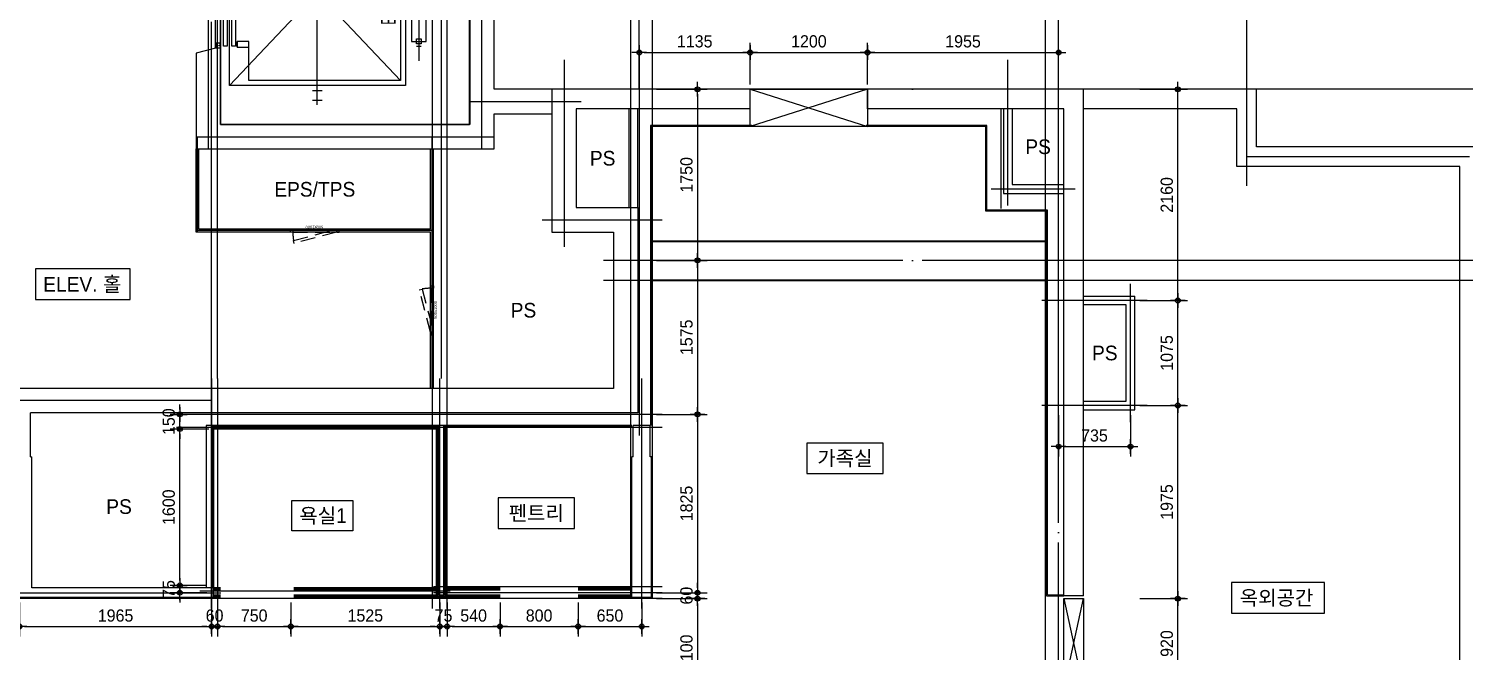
# Model space of a CAD drawing. Header units: millimetres. Extents: x 0 to 92204, y -190080 to 23760.
# Drawn here: x 70105 to 84792, y -147672 to -141303 of the extents above; entities that cross this region are included whole.
import ezdxf
from ezdxf.enums import TextEntityAlignment as Align
from ezdxf.xclip import XClip

# ---------------------------------------------------------------- set-up
doc = ezdxf.new("R2010")
doc.units = ezdxf.units.MM
doc.header["$LTSCALE"] = 100
doc.header["$XCLIPFRAME"] = 0
for name, pattern in [('AUDIT_D_220706163347-0', [0]), ('CEN', [62, 60, -1, 0, -1]), ('HIDDEN', [9.525, 6.35, -3.175]), ('xr-101_102동-2F$0$HID', [2.3, 1.5, -0.8])]:
    doc.linetypes.add(name, pattern=pattern)
doc.layers.get('defpoints').update_dxf_attribs({"color": 139})
for name, color, linetype in [('A-STEEL', 4, 'Continuous'), ('AA-XXXX-DIMS', 7, 'Continuous'), ('AA-XXXX-TEXT#LEV', 3, 'Continuous'), ('CEN_CON', 1, 'CEN'), ('CEN_WALL', 12, 'CEN'), ('CONC', 2, 'Continuous'), ('DIM', 7, 'AUDIT_D_220706163347-0'), ('ELE3_CON', 7, 'Continuous'), ('ELEV-ER', 4, 'Continuous'), ('MC', 135, 'Continuous'), ('ROM', 7, 'AUDIT_D_220706163347-0'), ('WAL', 3, 'Continuous'), ('WAL_DRY', 7, 'Continuous'), ('xr-101_102동-2F$0$AA-DWXM-DOOR(PS점검구)', 4, 'xr-101_102동-2F$0$HID'), ('실명', 3, 'AUDIT_D_220706163347-0'), ('실명박스', 7, 'AUDIT_D_220706163347-0'), ('창호-open', 4, 'Continuous'), ('확장', 8, 'HIDDEN')]:
    doc.layers.add(name, color=color, linetype=linetype)
doc.layers.add('AA-XXXX-MC', color=153, linetype='AUDIT_D_220706163347-0', plot=False)
doc.layers.add('xr-101_102동-2F$0$DEFPOINT', color=231, linetype='Continuous', plot=False)
doc.styles.add('HAUD01', font='Dotum.ttf')
doc.styles.add('xr-101_102동-2F$0$HAUD01', font='Dotum.ttf')
doc.styles.add('돋움', font='Dotum.ttf')
doc.styles.add('맑은고딕', font='malgun.ttf', dxfattribs={"width": 0.9})
doc.dimstyles.new('내부100', dxfattribs={"dimscale": 50, "dimtxt": 2.5, "dimasz": 1, "dimexe": 2, "dimexo": 1, "dimgap": 1, "dimtad": 1, "dimdec": 0, "dimzin": 0, "dimdsep": 46, "dimtxsty": '돋움', "dimblk1": 'DIMDOT', "dimblk2": 'DIMDOT', "dimsah": 1, "dimcen": 0.09, "dimdle": 2, "dimclrd": 7, "dimclre": 7, "dimclrt": 3, "dimadec": 0, "dimazin": 0, "dimtfac": 1, "dimtdec": 0, "dimtix": 1, "dimtmove": 2, "dimatfit": 3, "dimldrblk": 'DIMDOT', "dimfxl": 1, "dimtolj": 1, "dimtzin": 0, "dimarcsym": 0})

# ---------------------------------------------------------------- blocks, each defined once
blk = doc.blocks.new('ELE_17(비진입)')
at = {"layer": 'CONC', "extrusion": (0, 0, -1)}
for p, q in [((-570, -992), (-570, -1042)), ((570, -992), (570, -1042))]:
    blk.add_line(p, q, dxfattribs=at)
at = {"layer": 'defpoints'}
blk.add_lwpolyline([(-1350, 1558), (1350, 1558), (1350, -992), (-1350, -992)], close=True, dxfattribs=at)
at = {"layer": 'ELEV-ER', "color": 1, "extrusion": (0, 0, -1)}
for p, q in [((0, 1230), (0, -1227)), ((700, 1039), (-700, 1039)), ((-1150, 0), (1150, 0))]:
    blk.add_line(p, q, dxfattribs=at)
at = {"layer": 'ELEV-ER', "extrusion": (0, 0, -1)}
for p, q in [((-550, 1014), (-550, 1064)), ((-550, 1014), (-550, 1064)), ((-475, 1064), (-525, 1064)), ((-525, 1064), (-525, 1014)), ((-475, 1064), (-525, 1064)), ((-525, 1064), (-525, 1014)), ((-500, 964), (-500, 1114)), ((-500, 1114), (500, 1114)), ((-475, 1014), (-475, 1064)), ((-475, 1014), (-475, 1064)), ((475, 1014), (475, 1064)), ((475, 1064), (525, 1064)), ((500, 1114), (500, 964)), ((525, 1064), (525, 1014)), ((550, 1014), (550, 1064)), ((-525, 1014), (-475, 1014)), ((-525, 1014), (-475, 1014)), ((500, 964), (-500, 964)), ((525, 1014), (475, 1014)), ((-950, -899), (900, 851)), ((950, -899), (-900, 851)), ((-1105, 50), (-1105, -50)), ((-1005, 50), (-1005, -50)), ((1005, 50), (1005, -50)), ((1105, 50), (1105, -50)), ((-560, -819), (-560, -699)), ((-500, -699), (-500, -819)), ((500, -819), (500, -699)), ((560, -699), (560, -819)), ((-500, -819), (-560, -819)), ((-560, -819), (-500, -819)), ((560, -819), (500, -819)), ((-570, -992), (-545, -992)), ((-515, -992), (515, -992)), ((545, -992), (570, -992)), ((-570, -1042), (-555, -1042)), ((-515, -1042), (515, -1042)), ((555, -1042), (570, -1042))]:
    blk.add_line(p, q, dxfattribs=at)
for points in [[(950, 901), (950, -899), (-950, -899), (-950, 901)], [(542, -995), (518, -995), (518, -1039), (542, -1039), (542, -1027), (545, -1027), (545, -1042), (515, -1042), (515, -992), (545, -992), (545, -1007), (542, -1007)], [(-542, -995), (-518, -995), (-518, -1039), (-542, -1039), (-542, -1027), (-545, -1027), (-545, -1042), (-515, -1042), (-515, -992), (-545, -992), (-545, -1007), (-542, -1007)]]:
    blk.add_lwpolyline(points, close=True, dxfattribs=at)
blk.add_lwpolyline([(-500, -699), (-900, -699), (-900, 851), (900, 851), (900, -699), (500, -699)], dxfattribs=at)
at = {"layer": 'ELEV-ER'}
for points in [[(-550, -876), (550, -876), (550, -836), (-550, -836)], [(-550, -961), (550, -961), (550, -921), (-550, -921)], [(-555, -1042), (-545, -1042), (-545, -1032), (-555, -1032)], [(555, -1042), (545, -1042), (545, -1032), (555, -1032)]]:
    blk.add_lwpolyline(points, close=True, dxfattribs=at)
at = {"layer": 'defpoints', "extrusion": (0, 0, -1), "style": '맑은고딕', "text_generation_flag": 2, "width": 0.6}
blk.add_text('ELEV-18인승', height=150, dxfattribs=at).set_placement((0, 801), align=Align.TOP_CENTER)
blk = doc.blocks.new('A$C38A1636F')
at = {"layer": 'xr-101_102동-2F$0$AA-DWXM-DOOR(PS점검구)'}
for p, q in [((225, 0), (-225, 0)), ((-225, -30), (225, -30))]:
    blk.add_line(p, q, dxfattribs=at)
for points in [[(-250, 0), (-225, 0), (-225, -30), (-250, -30)], [(250, 0), (225, 0), (225, -30), (250, -30)], [(-210, -146), (-217, -117), (217, -1), (225, -30)]]:
    blk.add_lwpolyline(points, close=True, dxfattribs=at)
blk.add_arc((385, -21), 610, 180.8182, 189.0705, dxfattribs=at)
at = {"layer": 'xr-101_102동-2F$0$DEFPOINT', "style": 'xr-101_102동-2F$0$HAUD01'}
blk.add_text('500x1000', height=30, rotation=180, dxfattribs=at).set_placement((-3, 19), align=Align.MIDDLE_CENTER)
blk = doc.blocks.new('CO-106-MF', base_point=(321578, -11663))
at = {"layer": 'A-STEEL'}
for p, q in [((358718, -10063), (358718, -9213)), ((358748, -10033), (358748, -9213)), ((361118, -10033), (361118, -9213)), ((361148, -11663), (361148, -9213)), ((361118, -10063), (358718, -10063)), ((361118, -10033), (358748, -10033)), ((361118, -11663), (361118, -10063))]:
    blk.add_line(p, q, dxfattribs=at)
at = {"layer": 'CEN_CON'}
for p, q in [((358843, -6013), (358843, -9213)), ((361643, -9213), (361643, -6013)), ((361518, -8728), (362658, -8728)), ((358718, -9088), (361768, -9088)), ((358733, -10063), (358733, -9088)), ((361133, -11663), (361133, -9088)), ((361148, -10048), (358718, -10048))]:
    blk.add_line(p, q, dxfattribs=at)
at = {"layer": 'CONC'}
for p, q in [((361768, -8603), (361768, -6013)), ((361518, -6263), (361518, -8963)), ((358918, -8183), (358718, -8233)), ((358968, -8963), (358968, -8183)), ((358718, -8233), (358718, -9213)), ((362358, -8603), (361768, -8603)), ((361768, -9213), (361768, -8853)), ((361768, -8853), (362358, -8853)), ((361518, -8963), (358968, -8963)), ((358718, -9213), (361768, -9213))]:
    blk.add_line(p, q, dxfattribs=at)
at = {"xscale": -1, "rotation": 270}
blk.add_blockref('ELE_17(비진입)', (359959, -7613), dxfattribs=at)
at = {"layer": 'AA-XXXX-TEXT#LEV'}
blk.add_blockref('A$C38A1636F', (359933, -10033), dxfattribs=at)
at = {"layer": 'AA-XXXX-TEXT#LEV', "rotation": 270}
blk.add_blockref('A$C38A1636F', (361148, -10863), dxfattribs=at)
blk = doc.blocks.new('U-131A(확장)2', base_point=(284085, -82263))
at = {"layer": 'CEN_CON'}
for p, q in [((304590, -71628), (304590, -73538)), ((305360, -71628), (305360, -75471)), ((309130, -73118), (309130, -71628)), ((309650, -82563), (309650, -71628)), ((311575, -72916), (311575, -71628)), ((314255, -71928), (304365, -71928)), ((313855, -72618), (311575, -72618)), ((309820, -72948), (308960, -72948)), ((304365, -73263), (305595, -73263)), ((310385, -75333), (310385, -73918)), ((310555, -74088), (309480, -74088)), ((305385, -77238), (305385, -74888)), ((300975, -75113), (299020, -75113)), ((310555, -75163), (309480, -75163)), ((305595, -75253), (300625, -75253))]:
    blk.add_line(p, q, dxfattribs=at)
at = {"layer": 'CEN_WALL'}
for p, q in [((314255, -73678), (304995, -73678)), ((300985, -74888), (300985, -77238)), ((303320, -77238), (303320, -74888)), ((299020, -77078), (301078, -77078)), ((303424, -77063), (300865, -77063)), ((305595, -77078), (303255, -77078))]:
    blk.add_line(p, q, dxfattribs=at)
at = {"layer": 'CONC'}
for p, q in [((304465, -71928), (304465, -73388)), ((306495, -71928), (304465, -71928)), ((306495, -72128), (306495, -71928)), ((309905, -71928), (307695, -71928)), ((307695, -72128), (307695, -71928)), ((309905, -77108), (309905, -71928)), ((306495, -72128), (304715, -72128)), ((304715, -72128), (304715, -73138)), ((309705, -72128), (307695, -72128)), ((309705, -77108), (309705, -72128)), ((304715, -73138), (305345, -73138)), ((305345, -73138), (305345, -75238)), ((304465, -73388), (305095, -73388)), ((305095, -73388), (305095, -74988)), ((305095, -74988), (299020, -74988)), ((305345, -75238), (299132, -75238)), ((299132, -75688), (299132, -75238)), ((305298, -75688), (305298, -75368)), ((305472, -75368), (305298, -75368)), ((305472, -75688), (305472, -75368)), ((299132, -75688), (299145, -75688)), ((299145, -77028), (299145, -75688)), ((305285, -77128), (305285, -75688)), ((305298, -75688), (305285, -75688)), ((305485, -75688), (305472, -75688)), ((305485, -77128), (305485, -75688)), ((301005, -77028), (299145, -77028)), ((301005, -77128), (301005, -77028)), ((299145, -77128), (299020, -77128)), ((301005, -77128), (299145, -77128)), ((305485, -77128), (305285, -77128)), ((309905, -77108), (309705, -77108))]:
    blk.add_line(p, q, dxfattribs=at)
at = {"layer": 'ELE3_CON'}
for p, q in [((306495, -71928), (307695, -71928)), ((311675, -71928), (309905, -71928)), ((311675, -72518), (311675, -71928)), ((311475, -72128), (309905, -72128)), ((311475, -72718), (311475, -72128)), ((313955, -72518), (311675, -72518)), ((313755, -72718), (311475, -72718)), ((313755, -82063), (313755, -72718))]:
    blk.add_line(p, q, dxfattribs=at)
at = {"layer": 'MC'}
for p, q in [((305495, -77138), (305495, -71628)), ((309515, -82563), (309515, -71628)), ((309060, -72128), (309060, -73148)), ((314255, -73883), (304995, -73883)), ((301045, -74888), (301045, -77238)), ((303245, -77238), (303245, -74888)), ((303395, -77238), (303395, -74888)), ((305275, -77138), (305275, -74888)), ((305595, -75388), (300625, -75388)), ((305595, -77018), (303255, -77018)), ((305595, -77138), (299020, -77138))]:
    blk.add_line(p, q, dxfattribs=at)
at = {"layer": 'WAL'}
for p, q in [((305255, -73138), (305255, -72128)), ((305345, -73138), (305345, -72128)), ((309085, -72128), (309085, -72993)), ((309175, -72128), (309175, -72903)), ((309085, -72993), (309705, -72993)), ((309175, -72903), (309705, -72903)), ((309905, -74043), (310430, -74043)), ((310340, -74133), (309905, -74133)), ((310340, -75118), (310340, -74133)), ((310430, -75208), (310430, -74043)), ((309905, -75118), (310340, -75118)), ((309905, -75208), (310430, -75208))]:
    blk.add_line(p, q, dxfattribs=at)
at = {"layer": 'WAL_DRY'}
for p, q in [((305475, -72298), (305475, -75368)), ((306510, -72298), (305475, -72298)), ((306510, -72308), (305485, -72308)), ((305485, -72308), (305485, -75368)), ((308915, -72298), (307680, -72298)), ((308905, -72308), (307680, -72308)), ((308905, -73173), (308905, -72308)), ((308915, -73163), (308915, -72298)), ((309525, -73173), (308905, -73173)), ((309535, -73163), (308915, -73163)), ((309525, -77108), (309525, -73173)), ((309535, -77098), (309535, -73163)), ((301005, -75368), (300930, -75368)), ((300930, -75368), (300930, -77028)), ((300980, -75368), (300980, -77028)), ((300993, -75368), (300993, -77028)), ((305285, -75368), (301005, -75368)), ((301005, -75368), (301005, -77028)), ((303285, -75378), (301005, -75378)), ((303285, -75391), (301005, -75391)), ((303285, -75403), (301005, -75403)), ((303285, -75378), (302475, -75378)), ((303285, -77128), (303285, -75368)), ((303298, -77116), (303298, -75368)), ((303310, -77103), (303310, -75368)), ((303360, -77103), (303360, -75368)), ((303373, -77116), (303373, -75368)), ((303385, -77128), (303385, -75368)), ((305285, -75378), (303385, -75378)), ((301075, -77028), (301005, -77028)), ((301075, -77041), (301005, -77041)), ((301075, -77053), (301005, -77053)), ((301075, -77103), (301005, -77103)), ((303285, -77028), (301825, -77028)), ((303285, -77041), (301825, -77041)), ((303285, -77053), (301825, -77053)), ((303285, -77103), (301825, -77103)), ((303360, -77103), (303310, -77103)), ((303935, -77028), (303385, -77028)), ((303935, -77041), (303385, -77041)), ((303935, -77053), (303385, -77053)), ((303935, -77103), (303385, -77103)), ((305285, -77028), (304735, -77028)), ((305285, -77041), (304735, -77041)), ((305285, -77053), (304735, -77053)), ((305285, -77103), (304735, -77103)), ((309535, -77098), (309705, -77098)), ((301075, -77116), (301005, -77116)), ((301075, -77128), (301005, -77128)), ((303285, -77116), (301825, -77116)), ((303285, -77128), (301825, -77128)), ((303385, -77128), (303285, -77128)), ((303373, -77116), (303298, -77116)), ((303935, -77116), (303385, -77116)), ((303935, -77128), (303385, -77128)), ((305285, -77116), (304735, -77116)), ((305285, -77128), (304735, -77128)), ((309525, -77108), (309705, -77108))]:
    blk.add_line(p, q, dxfattribs=at)
at = {"layer": '확장', "ltscale": 0.5, "const_width": 20, "flags": 128}
for points in [[(309515, -73483), (305485, -73483)], [(309515, -73883), (305485, -73883)]]:
    blk.add_lwpolyline(points, dxfattribs=at)
blk = doc.blocks.new('DIMDOT')
at = {"layer": 'AA-XXXX-DIMS'}
for p, q in [((-1.5, 0), (1.5, 0)), ((0, -1.5), (0, 1.5))]:
    blk.add_line(p, q, dxfattribs=at)
for radius in [0.5, 0.25]:
    blk.add_circle((0, 0), radius, dxfattribs=at)
blk = doc.blocks.new('*D1843')
at = {"layer": 'defpoints', "color": 0, "transparency": 16777216}
for p in [(70012, -147123), (71977, -147123), (71977, -147419)]:
    blk.add_point(p, dxfattribs=at)
at = {"layer": 'DIM', "color": 7, "lineweight": -2, "transparency": 16777216}
for p, q in [((70012, -147173), (70012, -147519)), ((71977, -147173), (71977, -147519)), ((70062, -147419), (71927, -147419))]:
    blk.add_line(p, q, dxfattribs=at)
at = {"layer": 'DIM', "color": 7, "lineweight": -2, "transparency": 16777216, "xscale": 50, "yscale": 50, "zscale": 50, "rotation": 180}
blk.add_blockref('DIMDOT', (70012, -147419), dxfattribs=at)
at = {"layer": 'DIM', "color": 7, "lineweight": -2, "transparency": 16777216, "xscale": 50, "yscale": 50, "zscale": 50}
blk.add_blockref('DIMDOT', (71977, -147419), dxfattribs=at)
at = {"layer": 'DIM', "color": 3, "transparency": 16777216, "insert": (70994, -147307), "char_height": 125, "attachment_point": 5, "style": '돋움'}
blk.add_mtext('\\A1;1965', dxfattribs=at)
blk = doc.blocks.new('*D1844')
at = {"layer": 'defpoints', "color": 0, "transparency": 16777216}
for p in [(71977, -147123), (72037, -147123), (72037, -147419)]:
    blk.add_point(p, dxfattribs=at)
at = {"layer": 'DIM', "color": 7, "lineweight": -2, "transparency": 16777216}
for p, q in [((71977, -147173), (71977, -147519)), ((72037, -147173), (72037, -147519)), ((71927, -147419), (71877, -147419)), ((71977, -147419), (72037, -147419)), ((72087, -147419), (72137, -147419))]:
    blk.add_line(p, q, dxfattribs=at)
at = {"layer": 'DIM', "color": 7, "lineweight": -2, "transparency": 16777216, "xscale": 50, "yscale": 50, "zscale": 50}
blk.add_blockref('DIMDOT', (71977, -147419), dxfattribs=at)
at = {"layer": 'DIM', "color": 7, "lineweight": -2, "transparency": 16777216, "xscale": 50, "yscale": 50, "zscale": 50, "rotation": 180}
blk.add_blockref('DIMDOT', (72037, -147419), dxfattribs=at)
at = {"layer": 'DIM', "color": 3, "transparency": 16777216, "insert": (72007, -147307), "char_height": 125, "attachment_point": 5, "style": '돋움'}
blk.add_mtext('\\A1;60', dxfattribs=at)
blk = doc.blocks.new('*D1845')
at = {"layer": 'defpoints', "color": 0, "transparency": 16777216}
for p in [(72037, -147123), (72787, -147123), (72787, -147419)]:
    blk.add_point(p, dxfattribs=at)
at = {"layer": 'DIM', "color": 7, "lineweight": -2, "transparency": 16777216}
for p, q in [((72037, -147173), (72037, -147519)), ((72787, -147173), (72787, -147519)), ((72087, -147419), (72737, -147419))]:
    blk.add_line(p, q, dxfattribs=at)
at = {"layer": 'DIM', "color": 7, "lineweight": -2, "transparency": 16777216, "xscale": 50, "yscale": 50, "zscale": 50, "rotation": 180}
blk.add_blockref('DIMDOT', (72037, -147419), dxfattribs=at)
at = {"layer": 'DIM', "color": 7, "lineweight": -2, "transparency": 16777216, "xscale": 50, "yscale": 50, "zscale": 50}
blk.add_blockref('DIMDOT', (72787, -147419), dxfattribs=at)
at = {"layer": 'DIM', "color": 3, "transparency": 16777216, "insert": (72412, -147307), "char_height": 125, "attachment_point": 5, "style": '돋움'}
blk.add_mtext('\\A1;750', dxfattribs=at)
blk = doc.blocks.new('*D1846')
at = {"layer": 'defpoints', "color": 0, "transparency": 16777216}
for p in [(72787, -147123), (74312, -147123), (74312, -147419)]:
    blk.add_point(p, dxfattribs=at)
at = {"layer": 'DIM', "color": 7, "lineweight": -2, "transparency": 16777216}
for p, q in [((72787, -147173), (72787, -147519)), ((74312, -147173), (74312, -147519)), ((72837, -147419), (74262, -147419))]:
    blk.add_line(p, q, dxfattribs=at)
at = {"layer": 'DIM', "color": 7, "lineweight": -2, "transparency": 16777216, "xscale": 50, "yscale": 50, "zscale": 50, "rotation": 180}
blk.add_blockref('DIMDOT', (72787, -147419), dxfattribs=at)
at = {"layer": 'DIM', "color": 7, "lineweight": -2, "transparency": 16777216, "xscale": 50, "yscale": 50, "zscale": 50}
blk.add_blockref('DIMDOT', (74312, -147419), dxfattribs=at)
at = {"layer": 'DIM', "color": 3, "transparency": 16777216, "insert": (73549, -147307), "char_height": 125, "attachment_point": 5, "style": '돋움'}
blk.add_mtext('\\A1;1525', dxfattribs=at)
blk = doc.blocks.new('*D1847')
at = {"layer": 'defpoints', "color": 0, "transparency": 16777216}
for p in [(74312, -147123), (74387, -147123), (74387, -147419)]:
    blk.add_point(p, dxfattribs=at)
at = {"layer": 'DIM', "color": 7, "lineweight": -2, "transparency": 16777216}
for p, q in [((74312, -147173), (74312, -147519)), ((74387, -147173), (74387, -147519)), ((74262, -147419), (74212, -147419)), ((74312, -147419), (74387, -147419)), ((74437, -147419), (74487, -147419))]:
    blk.add_line(p, q, dxfattribs=at)
at = {"layer": 'DIM', "color": 7, "lineweight": -2, "transparency": 16777216, "xscale": 50, "yscale": 50, "zscale": 50}
blk.add_blockref('DIMDOT', (74312, -147419), dxfattribs=at)
at = {"layer": 'DIM', "color": 7, "lineweight": -2, "transparency": 16777216, "xscale": 50, "yscale": 50, "zscale": 50, "rotation": 180}
blk.add_blockref('DIMDOT', (74387, -147419), dxfattribs=at)
at = {"layer": 'DIM', "color": 3, "transparency": 16777216, "insert": (74349, -147307), "char_height": 125, "attachment_point": 5, "style": '돋움'}
blk.add_mtext('\\A1;75', dxfattribs=at)
blk = doc.blocks.new('*D1848')
at = {"layer": 'defpoints', "color": 0, "transparency": 16777216}
for p in [(74387, -147123), (74927, -147123), (74927, -147419)]:
    blk.add_point(p, dxfattribs=at)
at = {"layer": 'DIM', "color": 7, "lineweight": -2, "transparency": 16777216}
for p, q in [((74387, -147173), (74387, -147519)), ((74927, -147173), (74927, -147519)), ((74437, -147419), (74877, -147419))]:
    blk.add_line(p, q, dxfattribs=at)
at = {"layer": 'DIM', "color": 7, "lineweight": -2, "transparency": 16777216, "xscale": 50, "yscale": 50, "zscale": 50, "rotation": 180}
blk.add_blockref('DIMDOT', (74387, -147419), dxfattribs=at)
at = {"layer": 'DIM', "color": 7, "lineweight": -2, "transparency": 16777216, "xscale": 50, "yscale": 50, "zscale": 50}
blk.add_blockref('DIMDOT', (74927, -147419), dxfattribs=at)
at = {"layer": 'DIM', "color": 3, "transparency": 16777216, "insert": (74657, -147307), "char_height": 125, "attachment_point": 5, "style": '돋움'}
blk.add_mtext('\\A1;540', dxfattribs=at)
blk = doc.blocks.new('*D1849')
at = {"layer": 'defpoints', "color": 0, "transparency": 16777216}
for p in [(74927, -147123), (75727, -147123), (75727, -147419)]:
    blk.add_point(p, dxfattribs=at)
at = {"layer": 'DIM', "color": 7, "lineweight": -2, "transparency": 16777216}
for p, q in [((74927, -147173), (74927, -147519)), ((75727, -147173), (75727, -147519)), ((74977, -147419), (75677, -147419))]:
    blk.add_line(p, q, dxfattribs=at)
at = {"layer": 'DIM', "color": 7, "lineweight": -2, "transparency": 16777216, "xscale": 50, "yscale": 50, "zscale": 50, "rotation": 180}
blk.add_blockref('DIMDOT', (74927, -147419), dxfattribs=at)
at = {"layer": 'DIM', "color": 7, "lineweight": -2, "transparency": 16777216, "xscale": 50, "yscale": 50, "zscale": 50}
blk.add_blockref('DIMDOT', (75727, -147419), dxfattribs=at)
at = {"layer": 'DIM', "color": 3, "transparency": 16777216, "insert": (75327, -147307), "char_height": 125, "attachment_point": 5, "style": '돋움'}
blk.add_mtext('\\A1;800', dxfattribs=at)
blk = doc.blocks.new('*D1850')
at = {"layer": 'defpoints', "color": 0, "transparency": 16777216}
for p in [(75727, -147123), (76377, -147123), (76377, -147419)]:
    blk.add_point(p, dxfattribs=at)
at = {"layer": 'DIM', "color": 7, "lineweight": -2, "transparency": 16777216}
for p, q in [((75727, -147173), (75727, -147519)), ((76377, -147173), (76377, -147519)), ((75777, -147419), (76327, -147419))]:
    blk.add_line(p, q, dxfattribs=at)
at = {"layer": 'DIM', "color": 7, "lineweight": -2, "transparency": 16777216, "xscale": 50, "yscale": 50, "zscale": 50, "rotation": 180}
blk.add_blockref('DIMDOT', (75727, -147419), dxfattribs=at)
at = {"layer": 'DIM', "color": 7, "lineweight": -2, "transparency": 16777216, "xscale": 50, "yscale": 50, "zscale": 50}
blk.add_blockref('DIMDOT', (76377, -147419), dxfattribs=at)
at = {"layer": 'DIM', "color": 3, "transparency": 16777216, "insert": (76052, -147307), "char_height": 125, "attachment_point": 5, "style": '돋움'}
blk.add_mtext('\\A1;650', dxfattribs=at)
blk = doc.blocks.new('*D1897')
at = {"layer": 'defpoints', "color": 0, "transparency": 16777216}
for p in [(71651, -146998), (71977, -146998), (71977, -147073)]:
    blk.add_point(p, dxfattribs=at)
at = {"layer": 'DIM', "color": 7, "lineweight": -2, "transparency": 16777216}
for p, q in [((71927, -146998), (71551, -146998)), ((71651, -146948), (71651, -146898)), ((71651, -147073), (71651, -146998)), ((71927, -147073), (71551, -147073)), ((71651, -147123), (71651, -147173))]:
    blk.add_line(p, q, dxfattribs=at)
at = {"layer": 'DIM', "color": 7, "lineweight": -2, "transparency": 16777216, "xscale": 50, "yscale": 50, "zscale": 50}
for p, rotation in [((71651, -146998), 270), ((71651, -147073), 90)]:
    blk.add_blockref('DIMDOT', p, dxfattribs=dict(at, rotation=rotation))
at = {"layer": 'DIM', "color": 3, "transparency": 16777216, "insert": (71538, -147035), "char_height": 125, "attachment_point": 5, "rotation": 90, "style": '돋움'}
blk.add_mtext('\\A1;75', dxfattribs=at)
blk = doc.blocks.new('*D1774')
at = {"layer": 'defpoints', "color": 0, "transparency": 16777216}
for p in [(71651, -145398), (71997, -145398), (71977, -146998)]:
    blk.add_point(p, dxfattribs=at)
at = {"layer": 'DIM', "color": 7, "lineweight": -2, "transparency": 16777216}
for p, q in [((71947, -145398), (71551, -145398)), ((71651, -146948), (71651, -145448)), ((71927, -146998), (71551, -146998))]:
    blk.add_line(p, q, dxfattribs=at)
at = {"layer": 'DIM', "color": 7, "lineweight": -2, "transparency": 16777216, "xscale": 50, "yscale": 50, "zscale": 50}
for p, rotation in [((71651, -145398), 90), ((71651, -146998), 270)]:
    blk.add_blockref('DIMDOT', p, dxfattribs=dict(at, rotation=rotation))
at = {"layer": 'DIM', "color": 3, "transparency": 16777216, "insert": (71538, -146198), "char_height": 125, "attachment_point": 5, "rotation": 90, "style": '돋움'}
blk.add_mtext('\\A1;1600', dxfattribs=at)
blk = doc.blocks.new('*D1775')
at = {"layer": 'defpoints', "color": 0, "transparency": 16777216}
for p in [(71651, -145248), (71997, -145248), (71997, -145398)]:
    blk.add_point(p, dxfattribs=at)
at = {"layer": 'DIM', "color": 7, "lineweight": -2, "transparency": 16777216}
for p, q in [((71947, -145248), (71551, -145248)), ((71651, -145198), (71651, -145148)), ((71651, -145398), (71651, -145248)), ((71947, -145398), (71551, -145398)), ((71651, -145448), (71651, -145498))]:
    blk.add_line(p, q, dxfattribs=at)
at = {"layer": 'DIM', "color": 7, "lineweight": -2, "transparency": 16777216, "xscale": 50, "yscale": 50, "zscale": 50}
for p, rotation in [((71651, -145248), 270), ((71651, -145398), 90)]:
    blk.add_blockref('DIMDOT', p, dxfattribs=dict(at, rotation=rotation))
at = {"layer": 'DIM', "color": 3, "transparency": 16777216, "insert": (71538, -145323), "char_height": 125, "attachment_point": 5, "rotation": 90, "style": '돋움'}
blk.add_mtext('\\A1;150', dxfattribs=at)
blk = doc.blocks.new('*D1782')
at = {"layer": 'defpoints', "color": 0, "transparency": 16777216}
for p in [(76477, -143673), (76477, -145248), (76947, -145248)]:
    blk.add_point(p, dxfattribs=at)
at = {"layer": 'DIM', "color": 7, "lineweight": -2, "transparency": 16777216}
for p, q in [((76527, -143673), (77047, -143673)), ((76947, -143723), (76947, -145198)), ((76527, -145248), (77047, -145248))]:
    blk.add_line(p, q, dxfattribs=at)
at = {"layer": 'DIM', "color": 7, "lineweight": -2, "transparency": 16777216, "xscale": 50, "yscale": 50, "zscale": 50}
for p, rotation in [((76947, -143673), 90), ((76947, -145248), 270)]:
    blk.add_blockref('DIMDOT', p, dxfattribs=dict(at, rotation=rotation))
at = {"layer": 'DIM', "color": 3, "transparency": 16777216, "insert": (76835, -144460), "char_height": 125, "attachment_point": 5, "rotation": 90, "style": '돋움'}
blk.add_mtext('\\A1;1575', dxfattribs=at)
blk = doc.blocks.new('*D1783')
at = {"layer": 'defpoints', "color": 0, "transparency": 16777216}
for p in [(76477, -145248), (76477, -147073), (76947, -147073)]:
    blk.add_point(p, dxfattribs=at)
at = {"layer": 'DIM', "color": 7, "lineweight": -2, "transparency": 16777216}
for p, q in [((76527, -145248), (77047, -145248)), ((76947, -145298), (76947, -147023)), ((76527, -147073), (77047, -147073))]:
    blk.add_line(p, q, dxfattribs=at)
at = {"layer": 'DIM', "color": 7, "lineweight": -2, "transparency": 16777216, "xscale": 50, "yscale": 50, "zscale": 50}
for p, rotation in [((76947, -145248), 90), ((76947, -147073), 270)]:
    blk.add_blockref('DIMDOT', p, dxfattribs=dict(at, rotation=rotation))
at = {"layer": 'DIM', "color": 3, "transparency": 16777216, "insert": (76835, -146160), "char_height": 125, "attachment_point": 5, "rotation": 90, "style": '돋움'}
blk.add_mtext('\\A1;1825', dxfattribs=at)
blk = doc.blocks.new('*D1784')
at = {"layer": 'defpoints', "color": 0, "transparency": 16777216}
for p in [(76477, -147073), (76477, -147133), (76947, -147133)]:
    blk.add_point(p, dxfattribs=at)
at = {"layer": 'DIM', "color": 7, "lineweight": -2, "transparency": 16777216}
for p, q in [((76947, -147023), (76947, -146973)), ((76527, -147073), (77047, -147073)), ((76527, -147133), (77047, -147133)), ((76947, -147073), (76947, -147133)), ((76947, -147183), (76947, -147233))]:
    blk.add_line(p, q, dxfattribs=at)
at = {"layer": 'DIM', "color": 7, "lineweight": -2, "transparency": 16777216, "xscale": 50, "yscale": 50, "zscale": 50}
for p, rotation in [((76947, -147073), 270), ((76947, -147133), 90)]:
    blk.add_blockref('DIMDOT', p, dxfattribs=dict(at, rotation=rotation))
at = {"layer": 'DIM', "color": 3, "transparency": 16777216, "insert": (76835, -147103), "char_height": 125, "attachment_point": 5, "rotation": 90, "style": '돋움'}
blk.add_mtext('\\A1;60', dxfattribs=at)
blk = doc.blocks.new('*D1785')
at = {"layer": 'defpoints', "color": 0, "transparency": 16777216}
for p in [(76477, -147133), (76477, -148233), (76947, -148233)]:
    blk.add_point(p, dxfattribs=at)
at = {"layer": 'DIM', "color": 7, "lineweight": -2, "transparency": 16777216}
for p, q in [((76527, -147133), (77047, -147133)), ((76947, -147183), (76947, -148183)), ((76527, -148233), (77047, -148233))]:
    blk.add_line(p, q, dxfattribs=at)
at = {"layer": 'DIM', "color": 7, "lineweight": -2, "transparency": 16777216, "xscale": 50, "yscale": 50, "zscale": 50}
for p, rotation in [((76947, -147133), 90), ((76947, -148233), 270)]:
    blk.add_blockref('DIMDOT', p, dxfattribs=dict(at, rotation=rotation))
at = {"layer": 'DIM', "color": 3, "transparency": 16777216, "insert": (76835, -147683), "char_height": 125, "attachment_point": 5, "rotation": 90, "style": '돋움'}
blk.add_mtext('\\A1;1100', dxfattribs=at)
blk = doc.blocks.new('*D1787')
at = {"layer": 'defpoints', "color": 0, "transparency": 16777216}
for p in [(77487, -141546), (76352, -141923), (77487, -141923)]:
    blk.add_point(p, dxfattribs=at)
at = {"layer": 'DIM', "color": 7, "lineweight": -2, "transparency": 16777216}
for p, q in [((76352, -141873), (76352, -141446)), ((76402, -141546), (77437, -141546)), ((77487, -141873), (77487, -141446))]:
    blk.add_line(p, q, dxfattribs=at)
at = {"layer": 'DIM', "color": 7, "lineweight": -2, "transparency": 16777216, "xscale": 50, "yscale": 50, "zscale": 50, "rotation": 180}
blk.add_blockref('DIMDOT', (76352, -141546), dxfattribs=at)
at = {"layer": 'DIM', "color": 7, "lineweight": -2, "transparency": 16777216, "xscale": 50, "yscale": 50, "zscale": 50}
blk.add_blockref('DIMDOT', (77487, -141546), dxfattribs=at)
at = {"layer": 'DIM', "color": 3, "transparency": 16777216, "insert": (76919, -141433), "char_height": 125, "attachment_point": 5, "style": '돋움'}
blk.add_mtext('\\A1;1135', dxfattribs=at)
blk = doc.blocks.new('*D1788')
at = {"layer": 'defpoints', "color": 0, "transparency": 16777216}
for p in [(78687, -141546), (77487, -141923), (78687, -141923)]:
    blk.add_point(p, dxfattribs=at)
at = {"layer": 'DIM', "color": 7, "lineweight": -2, "transparency": 16777216}
for p, q in [((77487, -141873), (77487, -141446)), ((77537, -141546), (78637, -141546)), ((78687, -141873), (78687, -141446))]:
    blk.add_line(p, q, dxfattribs=at)
at = {"layer": 'DIM', "color": 7, "lineweight": -2, "transparency": 16777216, "xscale": 50, "yscale": 50, "zscale": 50, "rotation": 180}
blk.add_blockref('DIMDOT', (77487, -141546), dxfattribs=at)
at = {"layer": 'DIM', "color": 7, "lineweight": -2, "transparency": 16777216, "xscale": 50, "yscale": 50, "zscale": 50}
blk.add_blockref('DIMDOT', (78687, -141546), dxfattribs=at)
at = {"layer": 'DIM', "color": 3, "transparency": 16777216, "insert": (78087, -141433), "char_height": 125, "attachment_point": 5, "style": '돋움'}
blk.add_mtext('\\A1;1200', dxfattribs=at)
blk = doc.blocks.new('*D1789')
at = {"layer": 'defpoints', "color": 0, "transparency": 16777216}
for p in [(80642, -141546), (78687, -141923), (80642, -141923)]:
    blk.add_point(p, dxfattribs=at)
at = {"layer": 'DIM', "color": 7, "lineweight": -2, "transparency": 16777216}
for p, q in [((78687, -141873), (78687, -141446)), ((78737, -141546), (80592, -141546)), ((80642, -141873), (80642, -141446))]:
    blk.add_line(p, q, dxfattribs=at)
at = {"layer": 'DIM', "color": 7, "lineweight": -2, "transparency": 16777216, "xscale": 50, "yscale": 50, "zscale": 50, "rotation": 180}
blk.add_blockref('DIMDOT', (78687, -141546), dxfattribs=at)
at = {"layer": 'DIM', "color": 7, "lineweight": -2, "transparency": 16777216, "xscale": 50, "yscale": 50, "zscale": 50}
blk.add_blockref('DIMDOT', (80642, -141546), dxfattribs=at)
at = {"layer": 'DIM', "color": 3, "transparency": 16777216, "insert": (79664, -141433), "char_height": 125, "attachment_point": 5, "style": '돋움'}
blk.add_mtext('\\A1;1955', dxfattribs=at)
blk = doc.blocks.new('*D1790')
at = {"layer": 'defpoints', "color": 0, "transparency": 16777216}
for p in [(80642, -145208), (81377, -145208), (81377, -145578)]:
    blk.add_point(p, dxfattribs=at)
at = {"layer": 'DIM', "color": 7, "lineweight": -2, "transparency": 16777216}
for p, q in [((80642, -145258), (80642, -145678)), ((81377, -145258), (81377, -145678)), ((80692, -145578), (81327, -145578))]:
    blk.add_line(p, q, dxfattribs=at)
at = {"layer": 'DIM', "color": 7, "lineweight": -2, "transparency": 16777216, "xscale": 50, "yscale": 50, "zscale": 50, "rotation": 180}
blk.add_blockref('DIMDOT', (80642, -145578), dxfattribs=at)
at = {"layer": 'DIM', "color": 7, "lineweight": -2, "transparency": 16777216, "xscale": 50, "yscale": 50, "zscale": 50}
blk.add_blockref('DIMDOT', (81377, -145578), dxfattribs=at)
at = {"layer": 'DIM', "color": 3, "transparency": 16777216, "insert": (81009, -145465), "char_height": 125, "attachment_point": 5, "style": '돋움'}
blk.add_mtext('\\A1;735', dxfattribs=at)
blk = doc.blocks.new('*D1791')
at = {"layer": 'defpoints', "color": 0, "transparency": 16777216}
for p in [(81422, -144083), (81862, -144083), (81422, -145158)]:
    blk.add_point(p, dxfattribs=at)
at = {"layer": 'DIM', "color": 7, "lineweight": -2, "transparency": 16777216}
for p, q in [((81472, -144083), (81962, -144083)), ((81862, -145108), (81862, -144133)), ((81472, -145158), (81962, -145158))]:
    blk.add_line(p, q, dxfattribs=at)
at = {"layer": 'DIM', "color": 7, "lineweight": -2, "transparency": 16777216, "xscale": 50, "yscale": 50, "zscale": 50}
for p, rotation in [((81862, -144083), 90), ((81862, -145158), 270)]:
    blk.add_blockref('DIMDOT', p, dxfattribs=dict(at, rotation=rotation))
at = {"layer": 'DIM', "color": 3, "transparency": 16777216, "insert": (81749, -144620), "char_height": 125, "attachment_point": 5, "rotation": 90, "style": '돋움'}
blk.add_mtext('\\A1;1075', dxfattribs=at)
blk = doc.blocks.new('*D1792')
at = {"layer": 'defpoints', "color": 0, "transparency": 16777216}
for p in [(81422, -141923), (81862, -141923), (81422, -144083)]:
    blk.add_point(p, dxfattribs=at)
at = {"layer": 'DIM', "color": 7, "lineweight": -2, "transparency": 16777216}
for p, q in [((81472, -141923), (81962, -141923)), ((81862, -144033), (81862, -141973)), ((81472, -144083), (81962, -144083))]:
    blk.add_line(p, q, dxfattribs=at)
at = {"layer": 'DIM', "color": 7, "lineweight": -2, "transparency": 16777216, "xscale": 50, "yscale": 50, "zscale": 50}
for p, rotation in [((81862, -141923), 90), ((81862, -144083), 270)]:
    blk.add_blockref('DIMDOT', p, dxfattribs=dict(at, rotation=rotation))
at = {"layer": 'DIM', "color": 3, "transparency": 16777216, "insert": (81749, -143003), "char_height": 125, "attachment_point": 5, "rotation": 90, "style": '돋움'}
blk.add_mtext('\\A1;2160', dxfattribs=at)
blk = doc.blocks.new('*D1794')
at = {"layer": 'defpoints', "color": 0, "transparency": 16777216}
for p in [(81422, -147133), (81862, -147133), (81422, -148053)]:
    blk.add_point(p, dxfattribs=at)
at = {"layer": 'DIM', "color": 7, "lineweight": -2, "transparency": 16777216}
for p, q in [((81472, -147133), (81962, -147133)), ((81862, -148003), (81862, -147183)), ((81472, -148053), (81962, -148053))]:
    blk.add_line(p, q, dxfattribs=at)
at = {"layer": 'DIM', "color": 7, "lineweight": -2, "transparency": 16777216, "xscale": 50, "yscale": 50, "zscale": 50}
for p, rotation in [((81862, -147133), 90), ((81862, -148053), 270)]:
    blk.add_blockref('DIMDOT', p, dxfattribs=dict(at, rotation=rotation))
at = {"layer": 'DIM', "color": 3, "transparency": 16777216, "insert": (81749, -147593), "char_height": 125, "attachment_point": 5, "rotation": 90, "style": '돋움'}
blk.add_mtext('\\A1;920', dxfattribs=at)
blk = doc.blocks.new('*D1795')
at = {"layer": 'defpoints', "color": 0, "transparency": 16777216}
for p in [(81422, -145158), (81862, -145158), (81422, -147133)]:
    blk.add_point(p, dxfattribs=at)
at = {"layer": 'DIM', "color": 7, "lineweight": -2, "transparency": 16777216}
for p, q in [((81472, -145158), (81962, -145158)), ((81862, -147083), (81862, -145208)), ((81472, -147133), (81962, -147133))]:
    blk.add_line(p, q, dxfattribs=at)
at = {"layer": 'DIM', "color": 7, "lineweight": -2, "transparency": 16777216, "xscale": 50, "yscale": 50, "zscale": 50}
for p, rotation in [((81862, -145158), 90), ((81862, -147133), 270)]:
    blk.add_blockref('DIMDOT', p, dxfattribs=dict(at, rotation=rotation))
at = {"layer": 'DIM', "color": 3, "transparency": 16777216, "insert": (81749, -146145), "char_height": 125, "attachment_point": 5, "rotation": 90, "style": '돋움'}
blk.add_mtext('\\A1;1975', dxfattribs=at)
blk = doc.blocks.new('*D1901')
at = {"layer": 'defpoints', "color": 0, "transparency": 16777216}
for p in [(76477, -141923), (76477, -143673), (76947, -143673)]:
    blk.add_point(p, dxfattribs=at)
at = {"layer": 'DIM', "color": 7, "lineweight": -2, "transparency": 16777216}
for p, q in [((76527, -141923), (77047, -141923)), ((76947, -141973), (76947, -143623)), ((76527, -143673), (77047, -143673))]:
    blk.add_line(p, q, dxfattribs=at)
at = {"layer": 'DIM', "color": 7, "lineweight": -2, "transparency": 16777216, "xscale": 50, "yscale": 50, "zscale": 50}
for p, rotation in [((76947, -141923), 90), ((76947, -143673), 270)]:
    blk.add_blockref('DIMDOT', p, dxfattribs=dict(at, rotation=rotation))
at = {"layer": 'DIM', "color": 3, "transparency": 16777216, "insert": (76835, -142798), "char_height": 125, "attachment_point": 5, "rotation": 90, "style": '돋움'}
blk.add_mtext('\\A1;1750', dxfattribs=at)

msp = doc.modelspace()

# ---------------------------------------------------------------- linework, layer by layer
at = {"layer": 'AA-XXXX-MC'}
for p, q in [((72036.9, -144883), (72036.9, -138833)), ((74236.9, -144883), (74236.9, -138833)), ((74386.9, -144883), (74386.9, -138833)), ((76266.9, -144883), (76266.9, -138833)), ((76486.9, -141923), (76486.9, -138833)), ((80506.9, -141923), (80506.9, -138833))]:
    msp.add_line(p, q, dxfattribs=at)
at = {"layer": 'CEN_CON'}
for p, q in [((71976.9, -147233), (71976.9, -138833)), ((74326.9, -144883), (74326.9, -138833)), ((76351.9, -141923), (76351.9, -138833)), ((80641.9, -141923), (80641.9, -138833)), ((82566.9, -141923), (82566.9, -138833))]:
    msp.add_line(p, q, dxfattribs=at)
at = {"layer": '실명박스'}
for points in [[(70173.6, -143759.6), (70173.6, -144072.1), (71142.7, -144072.1), (71142.7, -143759.6)], [(78066.5, -145542), (78066.5, -145854.5), (78848.1, -145854.5), (78848.1, -145542)], [(73420.7, -146128.2), (73420.7, -146440.7), (72795.7, -146440.7), (72795.7, -146128.2)], [(74908.8, -146102.6), (74908.8, -146415.1), (75690.4, -146415.1), (75690.4, -146102.6)], [(82410, -146967.9), (82410, -147280.4), (83362.5, -147280.4), (83362.5, -146967.9)]]:
    msp.add_lwpolyline(points, close=True, dxfattribs=at)
at = {"layer": '창호-open'}
for p, q in [((78686.9, -141923), (77486.9, -142303)), ((77486.9, -141923), (78686.9, -142303)), ((80696.9, -148053), (80896.9, -147133)), ((80696.9, -147133), (80896.9, -148053))]:
    msp.add_line(p, q, dxfattribs=at)
for points in [[(77486.9, -141923), (78686.9, -141923), (78686.9, -142303), (77486.9, -142303)], [(80696.9, -147133), (80896.9, -147133), (80896.9, -148053), (80696.9, -148053)]]:
    msp.add_lwpolyline(points, close=True, dxfattribs=at)

# ---------------------------------------------------------------- block references
ref = msp.add_blockref('CO-106-MF', (34676.9, -144983))
XClip(ref).set_block_clipping_path([(340631.7256188359, -19237.9350187937), (372147.7906722794, -5512.9350187937)])
ref = msp.add_blockref('U-131A(확장)2', (55076.9, -152258))
XClip(ref).set_block_clipping_path([(282739.2818310418, -82563.1562753955), (314255.3468844853, -68838.1562753955)])

# ---------------------------------------------------------------- texts
at = {"layer": 'ROM', "color": 3, "style": 'HAUD01'}
for s, p in [('PS', (80431.9, -142510.5)), ('PS', (75976.9, -142628)), ('EPS/TPS', (73031.9, -142943)), ('PS', (75166.9, -144183)), ('PS', (81114.4, -144620.5)), ('PS', (71029.4, -146191.7))]:
    msp.add_text(s, height=150, dxfattribs=at).set_placement(p, align=Align.MIDDLE)
at = {"layer": '실명', "style": 'HAUD01'}
for s, p in [('ELEV. 홀', (70652.7, -143913.6)), ('가족실', (78455.9, -145696)), ('욕실1', (73116.4, -146282.5)), ('펜트리', (75298.2, -146256.6)), ('옥외공간', (82871.5, -147123.1))]:
    msp.add_text(s, height=150, dxfattribs=at).set_placement(p, align=Align.MIDDLE)

# ---------------------------------------------------------------- dimensions: what is measured, and where the dimension line sits
at = {"layer": 'DIM'}
for base, p1, p2, picture, middle in [((77486.9, -141545.7), (76351.9, -141923), (77486.9, -141923), '*D1787', (76919.4, -141433.1)), ((78686.9, -141545.7), (77486.9, -141923), (78686.9, -141923), '*D1788', (78086.9, -141433.1)), ((80641.9, -141545.7), (78686.9, -141923), (80641.9, -141923), '*D1789', (79664.4, -141433.1))]:
    dim = msp.add_linear_dim(base=base, p1=p1, p2=p2, dimstyle='내부100', override={"dimscale": 50}, dxfattribs=at)
    dim.commit()
    dim.dimension.update_dxf_attribs({"geometry": picture, "text_midpoint": middle})
for base, p1, p2, angle, picture, middle in [((76947.4, -143673), (76476.9, -141923), (76476.9, -143673), 270, '*D1901', (76834.8, -142798)), ((81861.9, -141923), (81421.9, -144083), (81421.9, -141923), 270, '*D1792', (81749.3, -143003)), ((76947.4, -145248), (76476.9, -143673), (76476.9, -145248), 270, '*D1782', (76834.8, -144460.5)), ((81861.9, -144083), (81421.9, -145157.9), (81421.9, -144083), 270, '*D1791', (81749.3, -144620.4)), ((81861.9, -145158), (81421.9, -147133), (81421.9, -145158), 270, '*D1795', (81749.3, -146145.5)), ((71650.7, -145248), (71996.9, -145398), (71996.9, -145248), 90, '*D1775', (71538.2, -145323)), ((76947.4, -147073), (76476.9, -145248), (76476.9, -147073), 270, '*D1783', (76834.8, -146160.5)), ((81376.9, -145577.6), (80641.9, -145208), (81376.9, -145208), 180, '*D1790', (81009.4, -145465)), ((71650.7, -145398), (71976.9, -146998), (71996.9, -145398), 90, '*D1774', (71538.2, -146198)), ((71650.7, -146998), (71976.9, -147073), (71976.9, -146998), 90, '*D1897', (71538.2, -147035.5)), ((76947.4, -147133), (76476.9, -147073), (76476.9, -147133), 270, '*D1784', (76834.8, -147103)), ((71976.9, -147419.4), (70011.9, -147123), (71976.9, -147123), 180, '*D1843', (70994.4, -147306.8)), ((72036.9, -147419.4), (71976.9, -147123), (72036.9, -147123), 180, '*D1844', (72006.9, -147306.8)), ((72786.9, -147419.4), (72036.9, -147123), (72786.9, -147123), 180, '*D1845', (72411.9, -147306.8)), ((74311.9, -147419.4), (72786.9, -147123), (74311.9, -147123), 180, '*D1846', (73549.4, -147306.8)), ((74386.9, -147419.4), (74311.9, -147123), (74386.9, -147123), 180, '*D1847', (74349.4, -147306.8)), ((74926.9, -147419.4), (74386.9, -147123), (74926.9, -147123), 180, '*D1848', (74656.9, -147306.8)), ((75726.9, -147419.4), (74926.9, -147123), (75726.9, -147123), 180, '*D1849', (75326.9, -147306.8)), ((76376.9, -147419.4), (75726.9, -147123), (76376.9, -147123), 180, '*D1850', (76051.9, -147306.8)), ((76947.4, -148233), (76476.9, -147133), (76476.9, -148233), 270, '*D1785', (76834.8, -147683)), ((81861.9, -147133), (81421.9, -148053), (81421.9, -147133), 270, '*D1794', (81749.3, -147593))]:
    dim = msp.add_linear_dim(base=base, p1=p1, p2=p2, angle=angle, dimstyle='내부100', override={"dimscale": 50}, dxfattribs=at)
    dim.commit()
    dim.dimension.update_dxf_attribs({"geometry": picture, "text_midpoint": middle})

doc.saveas('drawing.dxf')
